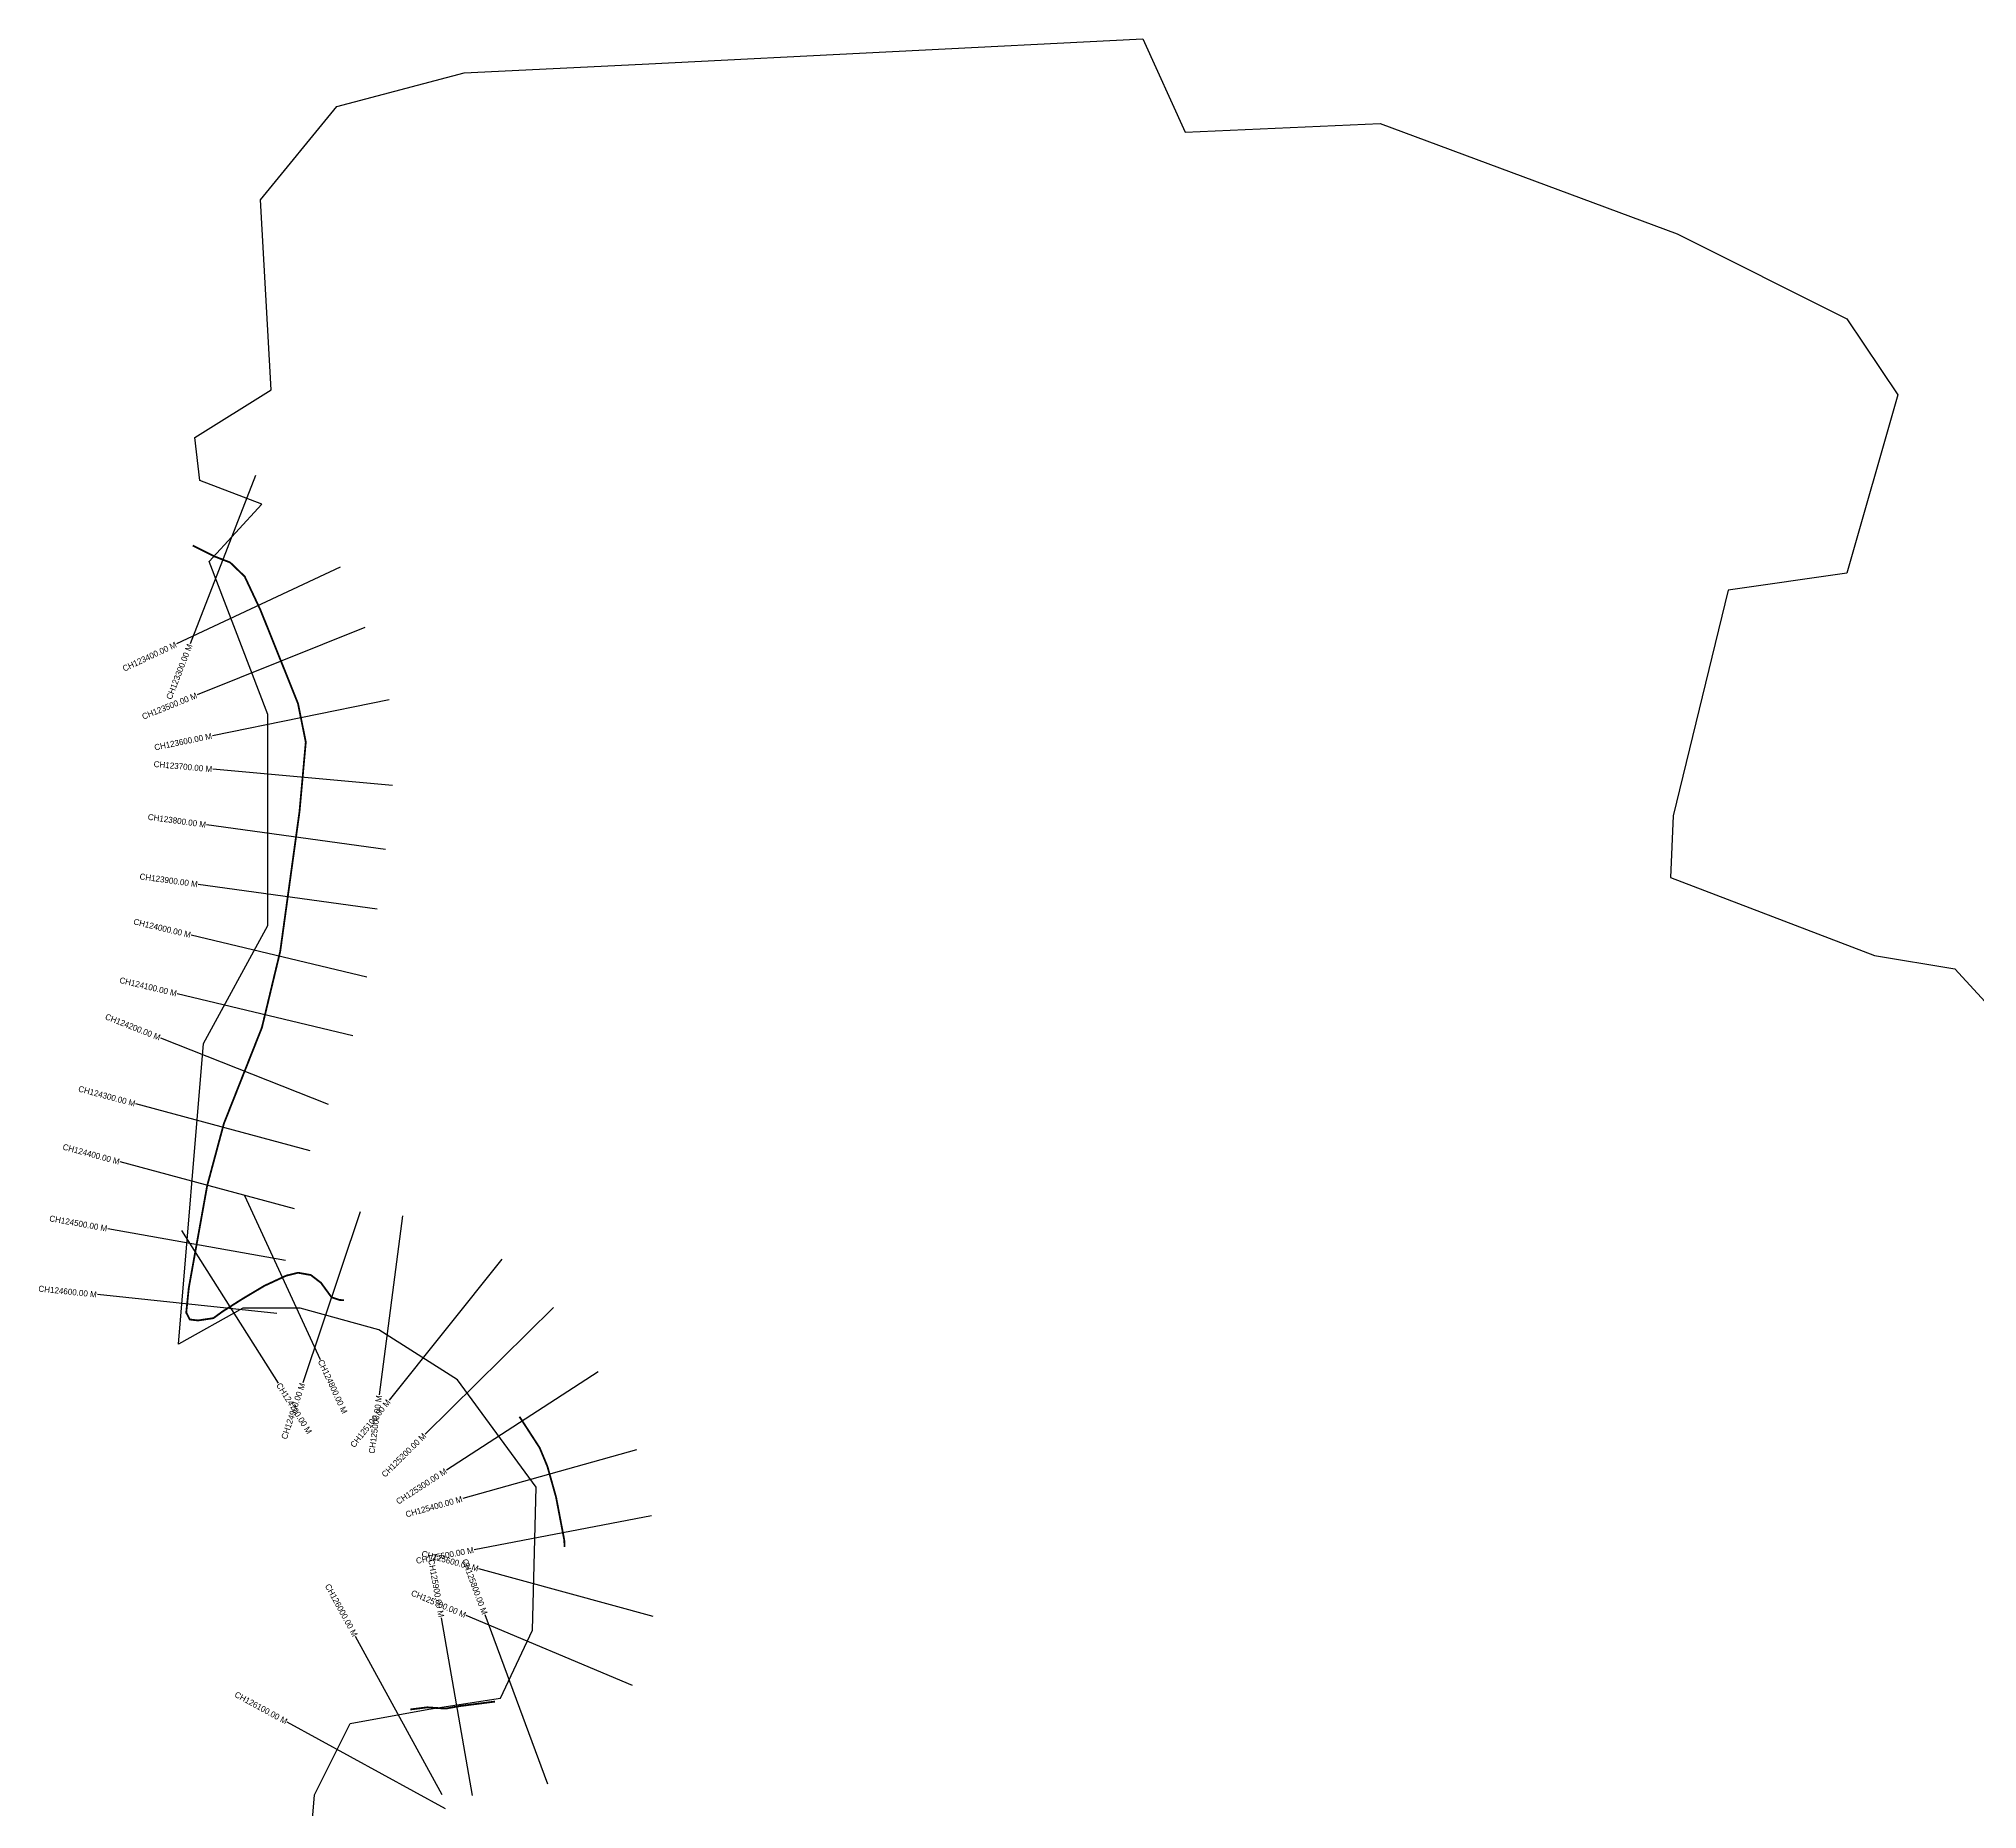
# Model space of a CAD drawing. Header units: metres. Extents: x 266353 to 279238, y 2116409 to 2127268.
# Drawn here: x 266353 to 269574, y 2124325 to 2127268 of the extents above; entities that cross this region are included whole.
import ezdxf
from ezdxf.enums import TextEntityAlignment as Align

# ---------------------------------------------------------------- set-up
doc = ezdxf.new("R2010")
doc.units = ezdxf.units.M
for name, color, linetype in [('ARTIFICIALLY PROTECTED', 4, 'Continuous'), ('CS', 134, 'Continuous'), ('CSMark', 6, 'Continuous'), ('VILLAGE BOUNDRY', 3, 'Continuous')]:
    doc.layers.add(name, color=color, linetype=linetype)

msp = doc.modelspace()

# ---------------------------------------------------------------- linework, layer by layer
at = {"layer": 'ARTIFICIALLY PROTECTED', "flags": 128}
msp.add_lwpolyline([(266608.5, 2126425.5, 3, 3, 0), (266643.7, 2126407.7, 3, 3, 0), (266670.6, 2126397.3, 3, 3, 0), (266694.8, 2126373.9, 3, 3, 0), (266720.9, 2126318.4, 3, 3, 0), (266783.3, 2126163, 3, 3, 0), (266796.3, 2126098.8, 3, 3, 0), (266785.9, 2125983.6, 3, 3, 0), (266753.8, 2125750.9, 3, 3, 0), (266744.8, 2125713.6, 3, 3, 0), (266723.4, 2125624.4, 3, 3, 0), (266660.1, 2125464.5, 3, 3, 0), (266632.4, 2125361.4, 3, 3, 0), (266601.9, 2125191.9, 3, 3, 0), (266597.6, 2125150.5, 3, 3, 0), (266603.5, 2125139.1, 3, 3, 0), (266617.1, 2125137.5, 3, 3, 0), (266642.7, 2125141.3, 3, 3, 0), (266658.4, 2125152.7, 3, 3, 0), (266691.1, 2125173.4, 3, 3, 0), (266727.5, 2125195.1, 3, 3, 0), (266763.9, 2125212, 3, 3, 0), (266783.5, 2125216.8, 3, 3, 0), (266804.7, 2125213, 3, 3, 0), (266821.6, 2125200, 3, 3, 0), (266839, 2125176.1, 3, 3, 0), (266852.2, 2125171.6, 3, 3, 0), (266859.7, 2125171.1, 0, 0, 0)], format="xyseb", dxfattribs=at)
at = {"layer": 'ARTIFICIALLY PROTECTED', "const_width": 3, "flags": 128}
for points in [[(267151.4, 2124977.6), (267185, 2124925.8), (267197.8, 2124895), (267212.2, 2124843.9), (267225.8, 2124772.8), (267226.4, 2124761)], [(267110.6, 2124503.9), (267109.4, 2124503.9), (267052.3, 2124496.6), (267028.7, 2124492.4), (266998.2, 2124494.5), (266970.1, 2124491)]]:
    msp.add_lwpolyline(points, dxfattribs=at)
at = {"layer": 'CS'}
for p, q in [((266712.5, 2126541.9), (266604.1, 2126262.1)), ((266853.2, 2126389.5), (266581.6, 2126262)), ((266894.3, 2126289.1), (266615.9, 2126177.3)), ((266935.1, 2126168.9), (266641.1, 2126109.3)), ((266940.4, 2126026.7), (266641.6, 2126053.6)), ((266928.6, 2125920.3), (266631.4, 2125961.3)), ((266914.9, 2125821.2), (266617.7, 2125862.2)), ((266897.7, 2125707.8), (266606, 2125777.8)), ((266874.4, 2125610.6), (266582.6, 2125680.6)), ((266834.1, 2125496.5), (266555.2, 2125606.9)), ((266803.3, 2125419.5), (266513.7, 2125497.5)), ((266777.3, 2125322.9), (266487.7, 2125400.9)), ((266694.3, 2125345), (266820.2, 2125072.7)), ((266886.8, 2125318.3), (266791.2, 2125033.9)), ((266957.2, 2125311.4), (266918.4, 2125013.9)), ((266762.4, 2125237), (266467.1, 2125290)), ((266589.9, 2125286.8), (266750.3, 2125033.4)), ((267122.2, 2125239.2), (266934.7, 2125005)), ((266748.3, 2125149.2), (266449.9, 2125180.4)), ((267208.2, 2125159.3), (266994.6, 2124948.6)), ((267282, 2125051.9), (267030.1, 2124888.9)), ((267345.9, 2124922.5), (267057, 2124841.5)), ((267370.8, 2124812.8), (267076.2, 2124756.4)), ((267373.4, 2124645.5), (267084, 2124724.6)), ((267073.6, 2124348), (267021.8, 2124643.5)), ((267339.4, 2124530.8), (267062.9, 2124647.2)), ((267198.3, 2124367), (267094.3, 2124648.4)), ((267022.8, 2124348.9), (266879.1, 2124612.3)), ((267028.7, 2124325.8), (266765.6, 2124469.8))]:
    msp.add_line(p, q, dxfattribs=at)
at = {"layer": 'VILLAGE BOUNDRY', "color": 3, "true_color": 0x00ff00}
msp.add_lwpolyline([(266848, 2127154.9), (267059.5, 2127211.3)], dxfattribs=at)
for points in [[(267059.5, 2127211.3, 0), (267355.5, 2127225.4, 0), (268187.2, 2127267.7, 0), (268257.7, 2127112.7, 0), (268581.9, 2127126.8, 0), (269075.3, 2126943.5, 0), (269357.3, 2126802.5, 0), (269441.8, 2126675.7, 0), (269357.3, 2126379.6, 0), (269159.9, 2126351.4, 0), (269068.7, 2125976.3, 0)], [(266786.8, 2124061.1, 0), (266810.6, 2124348.9, 0), (266870, 2124467.9, 0), (267000.9, 2124491.6, 0), (267119.8, 2124509.5, 0), (267173.3, 2124622.5, 0), (267179.3, 2124860.4, 0), (267048.5, 2125038.8, 0), (266917.6, 2125122, 0), (266786.8, 2125157.7, 0), (266691.6, 2125157.7, 0), (266584.6, 2125098.2, 0), (266626.2, 2125597.8, 0), (266733.3, 2125794, 0), (266733.3, 2126144.9, 0), (266635.9, 2126399, 0), (266723.1, 2126494.2, 0), (266620, 2126533.8, 0), (266612.1, 2126605.2, 0), (266739, 2126684.5, 0), (266721.2, 2126999.9, 0), (266848, 2127154.9, 0)], [(269068.7, 2125976.3, 0), (269064.2, 2125873.7, 0), (269403.2, 2125744.3, 0), (269537, 2125722, 0), (269630.7, 2125619.4, 0), (269612.8, 2125432.1, 0), (269670.8, 2125338.4, 0), (269840.3, 2125284.9, 0), (269840.3, 2125079.7, 0), (270232.8, 2124874.6, 0), (271066.9, 2124896.9, 0), (271606.6, 2124531.1, 0), (271624.4, 2124424.1, 0), (271718.1, 2124290.3, 0), (271762.7, 2124250.1, 0), (271767.1, 2124085.1, 0), (271914.3, 2123946.8, 0), (272039.2, 2124156.5, 0), (272039.2, 2124276.9, 0), (272213.2, 2124285.8, 0), (272440.6, 2124459.8, 0), (272748.4, 2124428.5, 0), (272953.6, 2124383.9, 0)]]:
    msp.add_polyline3d(points, dxfattribs=at)

# ---------------------------------------------------------------- texts
at = {"layer": 'CSMark'}
for s, rotation, p in [('CH123400.00 M', 25.1601, (266580.7, 2126261.6)), ('CH123300.00 M', 68.8294, (266603.7, 2126261.2)), ('CH123500.00 M', 21.8826, (266615, 2126176.9)), ('CH123600.00 M', 11.4539, (266640.1, 2126109.1)), ('CH123700.00 M', 354.8503, (266640.6, 2126053.7)), ('CH123800.00 M', 352.1399, (266630.4, 2125961.4)), ('CH123900.00 M', 352.1399, (266616.7, 2125862.4)), ('CH124000.00 M', 346.5024, (266605, 2125778.1)), ('CH124100.00 M', 346.5024, (266581.7, 2125680.8)), ('CH124200.00 M', 338.3982, (266554.2, 2125607.3)), ('CH124300.00 M', 344.9348, (266512.7, 2125497.7)), ('CH124400.00 M', 344.9348, (266486.7, 2125401.2)), ('CH124500.00 M', 349.8081, (266466.2, 2125290.2)), ('CH124600.00 M', 354.0438, (266448.9, 2125180.5)), ('CH124900.00 M', 71.4044, (266790.9, 2125033)), ('CH125100.00 M', 51.3078, (266934, 2125004.3)), ('CH125000.00 M', 82.5586, (266918.2, 2125012.9)), ('CH125200.00 M', 44.6181, (266993.9, 2124947.9)), ('CH125300.00 M', 32.9245, (267029.3, 2124888.3)), ('CH125400.00 M', 15.6706, (267056.1, 2124841.2)), ('CH125500.00 M', 10.8293, (267075.2, 2124756.2)), ('CH125600.00 M', 344.7044, (267083.1, 2124724.9)), ('CH125900.00 M', 279.9504, (267021.6, 2124644.5)), ('CH125800.00 M', 290.2825, (267094, 2124649.3)), ('CH126000.00 M', 298.6097, (266878.7, 2124613.2)), ('CH125700.00 M', 337.1776, (267061.9, 2124647.6)), ('CH126100.00 M', 331.3213, (266764.7, 2124470.3))]:
    msp.add_text(s, height=10, rotation=rotation, dxfattribs=at).set_placement(p, align=Align.MIDDLE_RIGHT)
for s, rotation, p in [('CH124800.00 M', 294.8159, (266820.6, 2125071.8)), ('CH124700.00 M', 302.336, (266750.9, 2125032.5))]:
    msp.add_text(s, height=10, rotation=rotation, dxfattribs=at).set_placement(p, align=Align.MIDDLE_LEFT)

doc.saveas('drawing.dxf')
